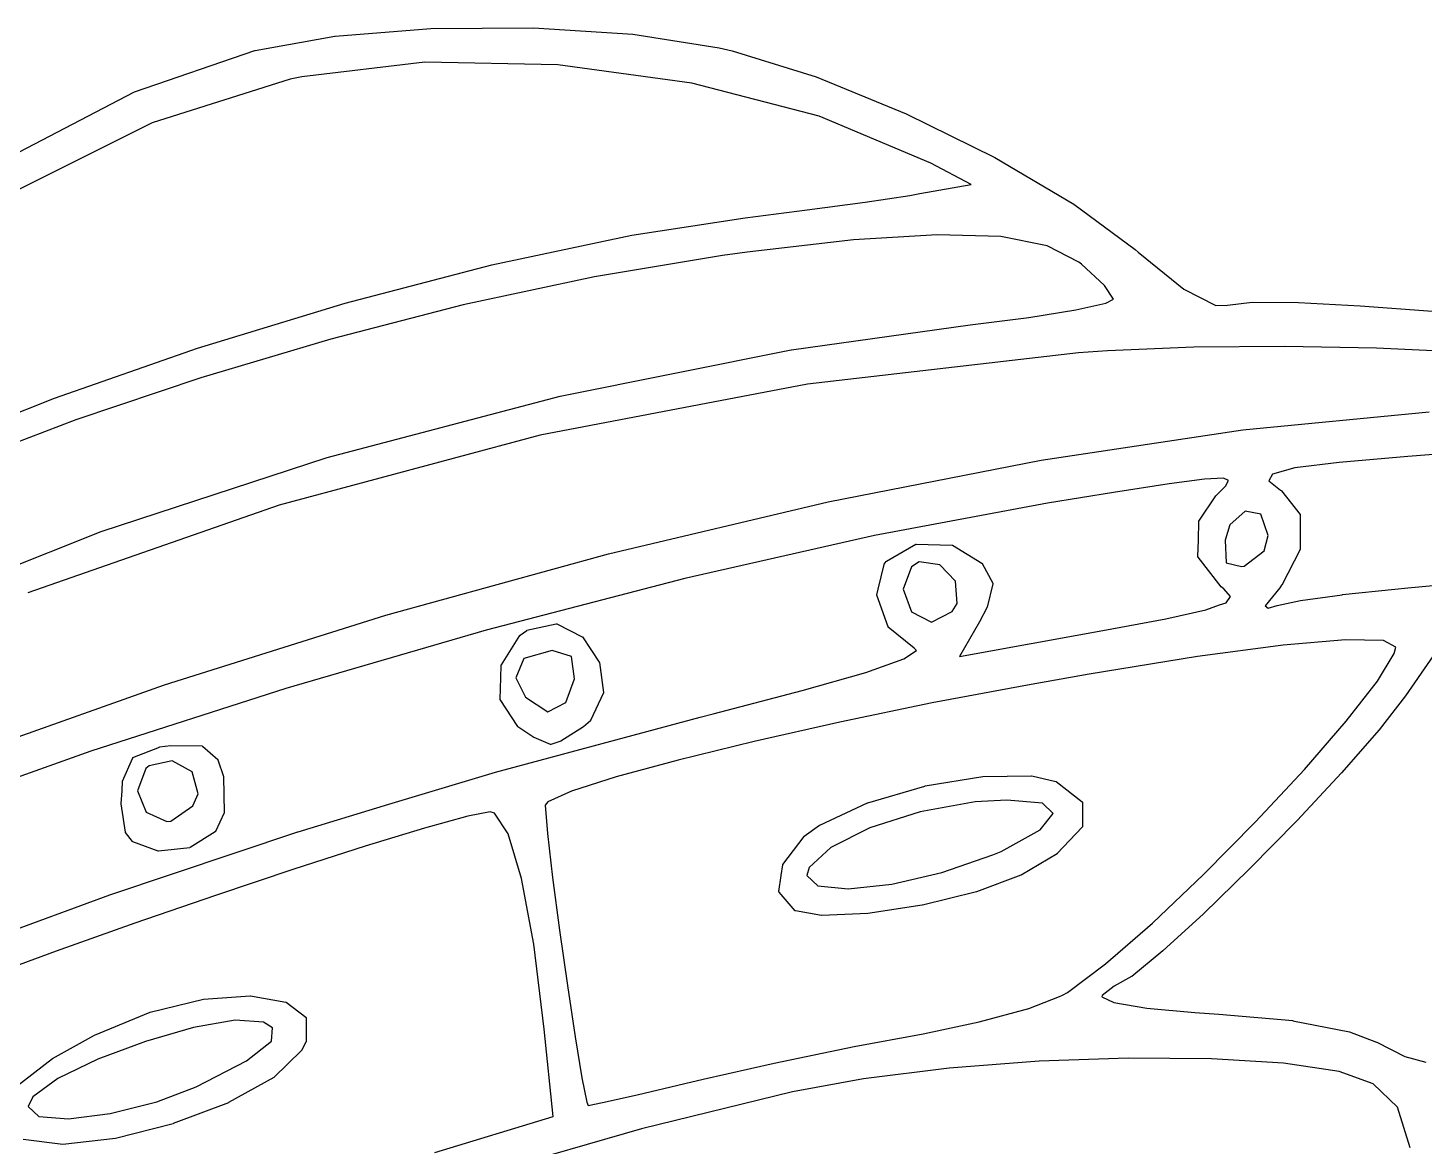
# Model space of a CAD drawing. Extents: x 112.9 to 160.3, y -137 to -94.4.
# Drawn here: x 119.94 to 128.75, y -113.44 to -106.39 of the extents above; entities that cross this region are included whole.
import ezdxf

# ---------------------------------------------------------------- set-up
doc = ezdxf.new("R2010")
doc.units = 0
doc.layers.add('BLACK', color=7, linetype='CONTINUOUS')

msp = doc.modelspace()

# ---------------------------------------------------------------- linework, layer by layer
at = {"layer": 'BLACK', "linetype": 'CONTINUOUS'}
for p, q in [((121.879, -106.44), (122.484, -106.392)), ((122.484, -106.392), (123.13, -106.389)), ((122.484, -106.392), (122.484, -106.392)), ((122.484, -106.392), (122.484, -106.392)), ((122.484, -106.392), (122.484, -106.392)), ((123.13, -106.389), (123.131, -106.389)), ((123.131, -106.389), (123.131, -106.389)), ((123.131, -106.389), (123.131, -106.389)), ((123.131, -106.389), (123.757, -106.429)), ((123.757, -106.429), (123.757, -106.429)), ((123.757, -106.429), (123.757, -106.429)), ((123.757, -106.429), (123.757, -106.429)), ((123.757, -106.429), (124.302, -106.514)), ((121.375, -106.532), (121.878, -106.44)), ((121.878, -106.44), (121.878, -106.44)), ((121.878, -106.44), (121.878, -106.44)), ((121.878, -106.44), (121.879, -106.44)), ((124.302, -106.514), (124.302, -106.514)), ((124.302, -106.514), (124.302, -106.514)), ((124.302, -106.514), (124.302, -106.514)), ((124.302, -106.514), (124.383, -106.533)), ((120.615, -106.793), (121.374, -106.532)), ((121.374, -106.532), (121.374, -106.532)), ((121.374, -106.532), (121.375, -106.532)), ((121.375, -106.532), (121.375, -106.532)), ((122.446, -106.605), (121.67, -106.697)), ((123.284, -106.621), (122.446, -106.605)), ((124.383, -106.533), (124.383, -106.533)), ((124.383, -106.533), (124.383, -106.533)), ((124.383, -106.533), (124.383, -106.533)), ((124.383, -106.533), (124.912, -106.698)), ((121.67, -106.697), (121.597, -106.713)), ((124.129, -106.737), (123.284, -106.621)), ((124.912, -106.698), (124.912, -106.698)), ((124.912, -106.698), (124.912, -106.698)), ((124.912, -106.698), (124.912, -106.698)), ((124.912, -106.698), (125.481, -106.931)), ((121.597, -106.713), (120.725, -106.988)), ((124.931, -106.946), (124.129, -106.737)), ((119.788, -107.222), (120.615, -106.793)), ((120.615, -106.793), (120.615, -106.793)), ((120.615, -106.793), (120.615, -106.793)), ((120.615, -106.793), (120.615, -106.793)), ((125.635, -107.242), (124.931, -106.946)), ((125.481, -106.931), (125.481, -106.931)), ((125.481, -106.931), (125.481, -106.931)), ((125.481, -106.931), (125.481, -106.931)), ((125.481, -106.931), (126.04, -107.206)), ((120.725, -106.988), (119.881, -107.411)), ((126.04, -107.206), (126.04, -107.206)), ((126.04, -107.206), (126.04, -107.207)), ((126.04, -107.207), (126.04, -107.207)), ((126.04, -107.207), (126.538, -107.5)), ((125.89, -107.377), (125.635, -107.242)), ((125.566, -107.434), (125.89, -107.377)), ((124.855, -107.537), (125.222, -107.487)), ((125.222, -107.487), (125.504, -107.445)), ((125.504, -107.445), (125.566, -107.434)), ((125.566, -107.434), (125.566, -107.434)), ((124.466, -107.587), (124.855, -107.537)), ((126.538, -107.5), (126.538, -107.5)), ((126.538, -107.5), (126.538, -107.5)), ((126.538, -107.5), (126.538, -107.5)), ((126.538, -107.5), (126.924, -107.786)), ((123.751, -107.697), (124.466, -107.587)), ((124.466, -107.587), (124.466, -107.587)), ((124.466, -107.587), (124.466, -107.587)), ((124.466, -107.587), (124.466, -107.587)), ((122.868, -107.884), (123.751, -107.697)), ((123.751, -107.697), (123.751, -107.697)), ((123.751, -107.697), (123.751, -107.697)), ((123.751, -107.697), (123.751, -107.697)), ((125.149, -107.725), (124.478, -107.803)), ((125.676, -107.693), (125.149, -107.725)), ((126.077, -107.705), (125.676, -107.693)), ((126.369, -107.763), (126.077, -107.705)), ((124.323, -107.824), (123.516, -107.958)), ((124.478, -107.803), (124.323, -107.824)), ((126.569, -107.866), (126.369, -107.763)), ((126.924, -107.786), (126.924, -107.787)), ((126.924, -107.787), (126.924, -107.787)), ((126.924, -107.787), (126.924, -107.787)), ((126.924, -107.787), (126.944, -107.804)), ((126.944, -107.804), (127.232, -108.036)), ((121.943, -108.125), (122.868, -107.884)), ((122.868, -107.884), (122.868, -107.884)), ((122.868, -107.884), (122.868, -107.884)), ((122.868, -107.884), (122.868, -107.884)), ((126.585, -107.878), (126.569, -107.866)), ((126.731, -108.014), (126.585, -107.878)), ((123.516, -107.958), (122.686, -108.136)), ((126.787, -108.1), (126.731, -108.014)), ((126.74, -108.125), (126.787, -108.1)), ((127.232, -108.036), (127.433, -108.139)), ((121.012, -108.409), (121.943, -108.125)), ((122.686, -108.136), (121.852, -108.351)), ((121.943, -108.125), (121.943, -108.125)), ((121.943, -108.125), (121.943, -108.125)), ((121.943, -108.125), (121.943, -108.125)), ((126.253, -108.215), (126.55, -108.167)), ((126.55, -108.167), (126.74, -108.125)), ((127.433, -108.139), (127.506, -108.138)), ((127.506, -108.138), (127.662, -108.119)), ((127.662, -108.119), (127.663, -108.119)), ((127.663, -108.119), (127.663, -108.119)), ((127.663, -108.119), (127.663, -108.119)), ((127.663, -108.119), (127.954, -108.121)), ((127.954, -108.121), (127.954, -108.121)), ((127.954, -108.121), (127.954, -108.121)), ((127.954, -108.121), (127.954, -108.121)), ((127.954, -108.121), (128.344, -108.141)), ((128.344, -108.141), (128.344, -108.141)), ((128.344, -108.141), (128.344, -108.141)), ((128.344, -108.141), (128.344, -108.141)), ((128.344, -108.141), (128.8, -108.176)), ((124.757, -108.419), (125.884, -108.261)), ((125.884, -108.261), (126.253, -108.215)), ((125.884, -108.261), (125.884, -108.261)), ((125.884, -108.261), (125.884, -108.261)), ((125.884, -108.261), (125.884, -108.261)), ((121.852, -108.351), (121.032, -108.595)), ((120.11, -108.724), (121.012, -108.409)), ((121.012, -108.409), (121.012, -108.409)), ((121.012, -108.409), (121.012, -108.409)), ((121.012, -108.409), (121.012, -108.409)), ((123.299, -108.712), (124.756, -108.419)), ((124.756, -108.419), (124.756, -108.419)), ((124.756, -108.419), (124.757, -108.419)), ((124.757, -108.419), (124.757, -108.419)), ((126.566, -108.437), (124.858, -108.635)), ((126.749, -108.425), (126.566, -108.437)), ((127.295, -108.402), (126.749, -108.425)), ((127.869, -108.398), (127.295, -108.402)), ((128.446, -108.409), (127.869, -108.398)), ((129.003, -108.434), (128.446, -108.409)), ((121.032, -108.595), (120.245, -108.861)), ((124.858, -108.635), (123.172, -108.958)), ((121.829, -109.099), (123.299, -108.712)), ((123.299, -108.712), (123.299, -108.712)), ((123.299, -108.712), (123.299, -108.712)), ((123.299, -108.712), (123.299, -108.712)), ((119.271, -109.058), (120.11, -108.724)), ((120.11, -108.724), (120.11, -108.724)), ((120.11, -108.724), (120.11, -108.724)), ((120.11, -108.724), (120.11, -108.724)), ((127.603, -108.923), (128.778, -108.81)), ((120.245, -108.861), (119.51, -109.142)), ((123.172, -108.958), (121.527, -109.399)), ((126.331, -109.114), (127.603, -108.923)), ((127.603, -108.923), (127.603, -108.923)), ((127.603, -108.923), (127.603, -108.923)), ((127.603, -108.923), (127.603, -108.923)), ((129.42, -109.033), (128.643, -109.092)), ((120.404, -109.564), (121.829, -109.099)), ((121.829, -109.099), (121.829, -109.099)), ((121.829, -109.099), (121.829, -109.099)), ((121.829, -109.099), (121.829, -109.099)), ((124.989, -109.377), (126.331, -109.114)), ((126.331, -109.114), (126.331, -109.114)), ((126.331, -109.114), (126.331, -109.114)), ((126.331, -109.114), (126.331, -109.114)), ((128.211, -109.129), (127.932, -109.164)), ((128.643, -109.092), (128.211, -109.129)), ((127.362, -109.234), (127.138, -109.264)), ((127.481, -109.228), (127.362, -109.234)), ((127.512, -109.243), (127.481, -109.228)), ((127.493, -109.278), (127.512, -109.243)), ((127.79, -109.203), (127.768, -109.246)), ((127.768, -109.246), (127.841, -109.304)), ((127.932, -109.164), (127.79, -109.203)), ((126.787, -109.319), (126.372, -109.386)), ((127.138, -109.264), (126.787, -109.319)), ((126.787, -109.319), (126.787, -109.319)), ((127.432, -109.34), (127.493, -109.278)), ((127.841, -109.304), (127.845, -109.306)), ((127.845, -109.306), (127.845, -109.306)), ((127.845, -109.306), (127.845, -109.307)), ((127.845, -109.307), (127.845, -109.307)), ((127.845, -109.307), (127.845, -109.307)), ((127.845, -109.307), (127.845, -109.307)), ((127.845, -109.307), (127.846, -109.307)), ((127.846, -109.307), (127.846, -109.308)), ((127.846, -109.308), (127.964, -109.458)), ((121.527, -109.399), (119.942, -109.952)), ((123.604, -109.706), (124.989, -109.377)), ((124.989, -109.377), (124.989, -109.377)), ((124.989, -109.377), (124.989, -109.377)), ((124.989, -109.377), (124.989, -109.377)), ((126.372, -109.386), (125.28, -109.59)), ((127.326, -109.5), (127.432, -109.34)), ((127.432, -109.34), (127.432, -109.34)), ((127.432, -109.34), (127.432, -109.34)), ((127.432, -109.34), (127.432, -109.34)), ((127.323, -109.62), (127.326, -109.502)), ((127.326, -109.501), (127.326, -109.5)), ((127.326, -109.5), (127.326, -109.5)), ((127.326, -109.5), (127.326, -109.5)), ((127.326, -109.5), (127.326, -109.5)), ((127.326, -109.5), (127.326, -109.5)), ((127.326, -109.502), (127.326, -109.501)), ((127.326, -109.501), (127.326, -109.501)), ((127.326, -109.501), (127.326, -109.501)), ((127.326, -109.501), (127.326, -109.501)), ((127.326, -109.502), (127.326, -109.502)), ((127.326, -109.502), (127.326, -109.502)), ((127.618, -109.436), (127.522, -109.523)), ((127.717, -109.456), (127.618, -109.436)), ((127.763, -109.59), (127.717, -109.456)), ((127.964, -109.458), (127.964, -109.458)), ((127.964, -109.458), (127.964, -109.458)), ((127.964, -109.458), (127.964, -109.458)), ((127.964, -109.458), (127.964, -109.458)), ((127.964, -109.458), (127.964, -109.459)), ((127.964, -109.459), (127.964, -109.459)), ((127.964, -109.459), (127.964, -109.459)), ((127.964, -109.459), (127.964, -109.459)), ((127.964, -109.459), (127.965, -109.459)), ((127.965, -109.459), (127.965, -109.46)), ((127.965, -109.46), (127.965, -109.46)), ((127.965, -109.46), (127.965, -109.46)), ((127.965, -109.46), (127.965, -109.46)), ((127.965, -109.46), (127.965, -109.461)), ((127.965, -109.461), (127.965, -109.461)), ((127.965, -109.461), (127.965, -109.676)), ((119.083, -110.092), (120.404, -109.565)), ((120.404, -109.565), (120.404, -109.564)), ((120.404, -109.564), (120.404, -109.564)), ((120.404, -109.565), (120.404, -109.565)), ((125.28, -109.59), (124.085, -109.861)), ((127.522, -109.523), (127.491, -109.62)), ((127.738, -109.687), (127.763, -109.59)), ((125.356, -109.752), (125.541, -109.645)), ((125.541, -109.645), (125.542, -109.644)), ((125.541, -109.645), (125.541, -109.645)), ((125.541, -109.645), (125.541, -109.645)), ((125.542, -109.644), (125.542, -109.644)), ((125.542, -109.644), (125.542, -109.644)), ((125.542, -109.644), (125.542, -109.644)), ((125.542, -109.644), (125.543, -109.644)), ((125.543, -109.644), (125.543, -109.644)), ((125.543, -109.644), (125.543, -109.644)), ((125.543, -109.644), (125.543, -109.644)), ((125.543, -109.644), (125.544, -109.644)), ((125.544, -109.644), (125.771, -109.65)), ((125.771, -109.65), (125.771, -109.65)), ((125.771, -109.65), (125.771, -109.65)), ((125.771, -109.65), (125.771, -109.65)), ((125.771, -109.65), (125.772, -109.65)), ((125.772, -109.65), (125.772, -109.65)), ((125.772, -109.65), (125.772, -109.65)), ((125.772, -109.65), (125.772, -109.65)), ((125.772, -109.65), (125.772, -109.65)), ((125.772, -109.65), (125.773, -109.65)), ((125.773, -109.65), (125.773, -109.651)), ((125.773, -109.651), (125.773, -109.651)), ((125.773, -109.651), (125.958, -109.765)), ((127.32, -109.723), (127.323, -109.62)), ((127.323, -109.62), (127.323, -109.62)), ((127.491, -109.62), (127.498, -109.762)), ((127.611, -109.783), (127.738, -109.687)), ((127.965, -109.679), (127.849, -109.903)), ((127.965, -109.676), (127.965, -109.676)), ((127.965, -109.676), (127.965, -109.676)), ((127.965, -109.676), (127.965, -109.677)), ((127.965, -109.677), (127.965, -109.677)), ((127.965, -109.677), (127.965, -109.677)), ((127.965, -109.677), (127.965, -109.677)), ((127.965, -109.677), (127.965, -109.678)), ((127.965, -109.678), (127.965, -109.678)), ((127.965, -109.678), (127.965, -109.678)), ((127.965, -109.678), (127.965, -109.678)), ((127.965, -109.678), (127.965, -109.679)), ((122.2, -110.092), (123.604, -109.706)), ((123.604, -109.706), (123.604, -109.706)), ((123.604, -109.706), (123.604, -109.706)), ((123.604, -109.706), (123.604, -109.706)), ((125.303, -109.928), (125.341, -109.772)), ((125.341, -109.771), (125.342, -109.77)), ((125.341, -109.772), (125.341, -109.771)), ((125.341, -109.771), (125.341, -109.771)), ((125.341, -109.771), (125.341, -109.771)), ((125.341, -109.771), (125.341, -109.771)), ((125.341, -109.772), (125.341, -109.772)), ((125.341, -109.772), (125.341, -109.772)), ((125.341, -109.772), (125.341, -109.772)), ((125.341, -109.772), (125.341, -109.772)), ((125.342, -109.77), (125.355, -109.753)), ((125.342, -109.77), (125.342, -109.77)), ((125.342, -109.77), (125.342, -109.77)), ((125.355, -109.753), (125.355, -109.752)), ((125.355, -109.752), (125.356, -109.752)), ((125.355, -109.753), (125.355, -109.753)), ((125.355, -109.753), (125.355, -109.753)), ((125.355, -109.753), (125.355, -109.753)), ((125.355, -109.753), (125.355, -109.753)), ((125.356, -109.752), (125.356, -109.752)), ((125.356, -109.752), (125.356, -109.752)), ((125.356, -109.752), (125.356, -109.752)), ((125.356, -109.752), (125.356, -109.752)), ((125.563, -109.757), (125.514, -109.787)), ((125.692, -109.775), (125.563, -109.757)), ((125.792, -109.879), (125.692, -109.775)), ((125.958, -109.765), (125.958, -109.765)), ((125.958, -109.765), (125.958, -109.765)), ((125.958, -109.765), (125.958, -109.765)), ((125.958, -109.765), (125.959, -109.765)), ((125.959, -109.765), (125.959, -109.766)), ((125.959, -109.766), (125.959, -109.766)), ((125.959, -109.766), (125.959, -109.766)), ((125.959, -109.766), (125.959, -109.766)), ((125.959, -109.766), (125.959, -109.766)), ((125.959, -109.766), (125.96, -109.767)), ((125.96, -109.767), (125.96, -109.767)), ((125.96, -109.767), (126.026, -109.891)), ((127.32, -109.724), (127.32, -109.723)), ((127.32, -109.723), (127.32, -109.723)), ((127.32, -109.725), (127.32, -109.724)), ((127.32, -109.724), (127.32, -109.724)), ((127.32, -109.724), (127.32, -109.724)), ((127.32, -109.724), (127.32, -109.724)), ((127.32, -109.726), (127.32, -109.725)), ((127.32, -109.725), (127.32, -109.725)), ((127.32, -109.725), (127.32, -109.725)), ((127.32, -109.725), (127.32, -109.725)), ((127.321, -109.726), (127.32, -109.726)), ((127.466, -109.913), (127.321, -109.726)), ((127.321, -109.726), (127.321, -109.726)), ((127.321, -109.726), (127.321, -109.726)), ((127.321, -109.726), (127.321, -109.726)), ((127.321, -109.726), (127.321, -109.726)), ((127.498, -109.762), (127.595, -109.786)), ((124.085, -109.861), (122.833, -110.186)), ((125.514, -109.787), (125.462, -109.929)), ((127.595, -109.786), (127.611, -109.783)), ((125.295, -109.964), (125.303, -109.928)), ((125.303, -109.928), (125.303, -109.928)), ((125.462, -109.929), (125.514, -110.072)), ((125.802, -110.019), (125.792, -109.879)), ((126.026, -109.895), (125.992, -110.041)), ((126.026, -109.891), (126.026, -109.891)), ((126.026, -109.891), (126.026, -109.892)), ((126.026, -109.892), (126.026, -109.892)), ((126.026, -109.892), (126.026, -109.892)), ((126.026, -109.892), (126.026, -109.892)), ((126.026, -109.892), (126.026, -109.893)), ((126.026, -109.893), (126.027, -109.893)), ((126.027, -109.894), (126.026, -109.895)), ((126.026, -109.895), (126.026, -109.895)), ((126.027, -109.893), (126.027, -109.893)), ((126.027, -109.893), (126.027, -109.893)), ((126.027, -109.893), (126.027, -109.894)), ((126.027, -109.894), (126.027, -109.894)), ((126.027, -109.894), (126.027, -109.894)), ((126.027, -109.894), (126.027, -109.894)), ((127.466, -109.914), (127.466, -109.913)), ((127.467, -109.914), (127.466, -109.914)), ((127.466, -109.914), (127.466, -109.914)), ((127.483, -109.926), (127.467, -109.914)), ((127.467, -109.914), (127.467, -109.914)), ((127.467, -109.914), (127.467, -109.914)), ((127.467, -109.914), (127.467, -109.914)), ((127.467, -109.914), (127.467, -109.914)), ((127.526, -109.974), (127.483, -109.926)), ((127.836, -109.919), (127.745, -110.033)), ((127.848, -109.904), (127.836, -109.919)), ((127.849, -109.904), (127.848, -109.904)), ((127.848, -109.904), (127.848, -109.904)), ((127.849, -109.903), (127.849, -109.903)), ((127.849, -109.903), (127.849, -109.904)), ((127.849, -109.904), (127.849, -109.904)), ((127.849, -109.904), (127.849, -109.904)), ((127.849, -109.904), (127.849, -109.904)), ((128.231, -109.963), (128.561, -109.928)), ((128.561, -109.928), (128.644, -109.921)), ((128.561, -109.928), (128.561, -109.928)), ((128.561, -109.928), (128.561, -109.928)), ((128.561, -109.928), (128.561, -109.928)), ((128.644, -109.921), (128.98, -109.889)), ((128.644, -109.921), (128.644, -109.921)), ((125.295, -109.965), (125.295, -109.964)), ((125.295, -109.966), (125.295, -109.965)), ((125.295, -109.965), (125.295, -109.965)), ((125.295, -109.965), (125.295, -109.965)), ((125.295, -109.965), (125.295, -109.965)), ((125.295, -109.967), (125.295, -109.966)), ((125.295, -109.966), (125.295, -109.966)), ((125.295, -109.966), (125.295, -109.966)), ((125.295, -109.966), (125.295, -109.966)), ((125.366, -110.166), (125.295, -109.967)), ((125.295, -109.967), (125.295, -109.967)), ((125.295, -109.967), (125.295, -109.967)), ((125.771, -110.069), (125.802, -110.019)), ((125.991, -110.042), (125.942, -110.135)), ((125.992, -110.041), (125.991, -110.042)), ((125.991, -110.042), (125.991, -110.042)), ((125.991, -110.042), (125.991, -110.042)), ((125.991, -110.042), (125.991, -110.042)), ((125.992, -110.041), (125.992, -110.041)), ((125.992, -110.041), (125.992, -110.041)), ((125.992, -110.041), (125.992, -110.041)), ((127.37, -110.059), (127.457, -110.028)), ((127.457, -110.028), (127.499, -110.014)), ((127.457, -110.028), (127.457, -110.028)), ((127.457, -110.028), (127.457, -110.028)), ((127.499, -110.014), (127.526, -109.974)), ((127.745, -110.033), (127.762, -110.049)), ((127.762, -110.049), (127.82, -110.031)), ((127.82, -110.031), (127.966, -110)), ((127.82, -110.031), (127.82, -110.031)), ((127.82, -110.031), (127.82, -110.031)), ((127.82, -110.031), (127.82, -110.031)), ((127.966, -110), (127.966, -110)), ((127.966, -110), (127.966, -110)), ((127.966, -110), (127.967, -110)), ((127.967, -110), (128.23, -109.964)), ((128.23, -109.964), (128.231, -109.963)), ((128.231, -109.963), (128.231, -109.963)), ((128.231, -109.963), (128.231, -109.963)), ((120.804, -110.531), (122.2, -110.092)), ((122.2, -110.092), (122.2, -110.092)), ((122.2, -110.092), (122.2, -110.092)), ((122.2, -110.092), (122.2, -110.092)), ((125.514, -110.072), (125.64, -110.136)), ((125.64, -110.136), (125.771, -110.069)), ((126.721, -110.189), (127.118, -110.115)), ((127.118, -110.115), (127.37, -110.059)), ((128.956, -110.126), (128.629, -110.601)), ((122.833, -110.186), (121.569, -110.554)), ((123.046, -110.219), (123.088, -110.189)), ((123.046, -110.22), (123.046, -110.219)), ((123.046, -110.219), (123.046, -110.219)), ((123.088, -110.189), (123.088, -110.188)), ((123.088, -110.188), (123.088, -110.188)), ((123.088, -110.188), (123.088, -110.188)), ((123.088, -110.188), (123.088, -110.188)), ((123.088, -110.188), (123.089, -110.188)), ((123.088, -110.189), (123.088, -110.189)), ((123.088, -110.189), (123.088, -110.189)), ((123.088, -110.189), (123.088, -110.189)), ((123.089, -110.188), (123.274, -110.146)), ((123.089, -110.188), (123.089, -110.188)), ((123.089, -110.188), (123.089, -110.188)), ((123.089, -110.188), (123.089, -110.188)), ((123.274, -110.146), (123.274, -110.146)), ((123.274, -110.146), (123.275, -110.146)), ((123.275, -110.146), (123.275, -110.146)), ((123.275, -110.146), (123.275, -110.146)), ((123.275, -110.146), (123.275, -110.146)), ((123.275, -110.146), (123.276, -110.146)), ((123.276, -110.146), (123.276, -110.146)), ((123.276, -110.146), (123.276, -110.146)), ((123.276, -110.146), (123.276, -110.146)), ((123.276, -110.146), (123.277, -110.146)), ((123.277, -110.146), (123.277, -110.147)), ((123.277, -110.147), (123.277, -110.147)), ((123.277, -110.147), (123.277, -110.147)), ((123.277, -110.147), (123.278, -110.147)), ((123.278, -110.147), (123.278, -110.147)), ((123.278, -110.147), (123.437, -110.229)), ((125.366, -110.167), (125.366, -110.166)), ((125.366, -110.168), (125.366, -110.167)), ((125.366, -110.167), (125.366, -110.167)), ((125.366, -110.167), (125.366, -110.167)), ((125.366, -110.167), (125.366, -110.167)), ((125.367, -110.168), (125.366, -110.168)), ((125.367, -110.169), (125.367, -110.168)), ((125.367, -110.168), (125.367, -110.168)), ((125.367, -110.168), (125.367, -110.168)), ((125.367, -110.168), (125.367, -110.168)), ((125.531, -110.301), (125.367, -110.169)), ((125.367, -110.169), (125.367, -110.169)), ((125.942, -110.135), (125.816, -110.354)), ((125.816, -110.354), (126.721, -110.189)), ((125.942, -110.135), (125.942, -110.135)), ((125.942, -110.135), (125.942, -110.135)), ((125.942, -110.135), (125.942, -110.135)), ((122.928, -110.405), (123.045, -110.22)), ((123.045, -110.22), (123.045, -110.22)), ((123.045, -110.22), (123.045, -110.22)), ((123.045, -110.22), (123.046, -110.22)), ((123.046, -110.22), (123.046, -110.22)), ((123.046, -110.22), (123.046, -110.22)), ((123.437, -110.229), (123.437, -110.229)), ((123.437, -110.229), (123.437, -110.229)), ((123.437, -110.229), (123.437, -110.229)), ((123.437, -110.229), (123.437, -110.229)), ((123.437, -110.229), (123.438, -110.229)), ((123.438, -110.229), (123.438, -110.229)), ((123.438, -110.229), (123.438, -110.23)), ((123.438, -110.23), (123.438, -110.23)), ((123.438, -110.23), (123.438, -110.23)), ((123.438, -110.23), (123.439, -110.23)), ((123.439, -110.23), (123.439, -110.23)), ((123.439, -110.23), (123.545, -110.389)), ((125.545, -110.316), (125.531, -110.301)), ((127.858, -110.281), (127.317, -110.353)), ((128.251, -110.247), (127.858, -110.281)), ((128.49, -110.252), (128.251, -110.247)), ((128.567, -110.294), (128.49, -110.252)), ((128.557, -110.335), (128.567, -110.294)), ((123.07, -110.365), (123.019, -110.488)), ((123.249, -110.316), (123.07, -110.365)), ((123.369, -110.352), (123.249, -110.316)), ((123.388, -110.494), (123.369, -110.352)), ((123.545, -110.389), (123.545, -110.389)), ((123.545, -110.389), (123.545, -110.389)), ((123.545, -110.389), (123.545, -110.389)), ((123.545, -110.389), (123.545, -110.389)), ((123.545, -110.389), (123.545, -110.39)), ((123.545, -110.39), (123.545, -110.39)), ((123.545, -110.39), (123.545, -110.39)), ((123.545, -110.39), (123.546, -110.39)), ((123.546, -110.39), (123.546, -110.391)), ((123.546, -110.391), (123.546, -110.391)), ((123.546, -110.391), (123.546, -110.391)), ((123.546, -110.391), (123.572, -110.58)), ((125.225, -110.453), (125.465, -110.368)), ((125.465, -110.368), (125.545, -110.316)), ((127.317, -110.353), (126.634, -110.464)), ((128.452, -110.509), (128.557, -110.335)), ((122.924, -110.488), (122.927, -110.408)), ((122.927, -110.406), (122.928, -110.405)), ((122.927, -110.407), (122.927, -110.406)), ((122.927, -110.406), (122.927, -110.406)), ((122.927, -110.406), (122.927, -110.406)), ((122.927, -110.406), (122.927, -110.406)), ((122.927, -110.406), (122.927, -110.406)), ((122.927, -110.408), (122.927, -110.407)), ((122.927, -110.407), (122.927, -110.407)), ((122.927, -110.407), (122.927, -110.407)), ((122.927, -110.407), (122.927, -110.407)), ((122.927, -110.408), (122.927, -110.408)), ((124.825, -110.568), (125.225, -110.453)), ((126.634, -110.464), (126.245, -110.533)), ((119.442, -111.014), (120.804, -110.531)), ((121.569, -110.554), (120.34, -110.949)), ((120.804, -110.531), (120.804, -110.531)), ((120.804, -110.531), (120.804, -110.531)), ((120.804, -110.531), (120.804, -110.531)), ((122.92, -110.622), (122.924, -110.488)), ((122.924, -110.488), (122.924, -110.488)), ((122.924, -110.488), (122.924, -110.488)), ((123.019, -110.488), (123.079, -110.61)), ((123.335, -110.644), (123.388, -110.494)), ((124.263, -110.714), (124.825, -110.568)), ((126.245, -110.533), (125.645, -110.646)), ((128.255, -110.761), (128.452, -110.509)), ((122.92, -110.623), (122.92, -110.622)), ((122.92, -110.622), (122.92, -110.622)), ((122.92, -110.622), (122.92, -110.622)), ((122.92, -110.622), (122.92, -110.622)), ((122.92, -110.624), (122.92, -110.623)), ((122.92, -110.623), (122.92, -110.623)), ((122.92, -110.623), (122.92, -110.623)), ((122.92, -110.623), (122.92, -110.623)), ((122.921, -110.625), (122.92, -110.624)), ((122.92, -110.624), (122.92, -110.624)), ((122.92, -110.624), (122.92, -110.624)), ((122.92, -110.624), (122.92, -110.624)), ((123.031, -110.795), (122.921, -110.625)), ((122.921, -110.625), (122.921, -110.625)), ((122.921, -110.625), (122.921, -110.625)), ((122.921, -110.625), (122.921, -110.625)), ((123.079, -110.61), (123.22, -110.703)), ((123.22, -110.703), (123.335, -110.644)), ((123.571, -110.583), (123.49, -110.757)), ((123.572, -110.583), (123.571, -110.583)), ((123.572, -110.58), (123.572, -110.58)), ((123.572, -110.58), (123.572, -110.581)), ((123.572, -110.581), (123.572, -110.581)), ((123.572, -110.581), (123.572, -110.581)), ((123.572, -110.581), (123.572, -110.581)), ((123.572, -110.581), (123.572, -110.582)), ((123.572, -110.582), (123.572, -110.582)), ((123.572, -110.582), (123.572, -110.582)), ((123.572, -110.582), (123.572, -110.582)), ((123.572, -110.582), (123.572, -110.583)), ((125.645, -110.646), (125.063, -110.767)), ((128.629, -110.601), (128.462, -110.816)), ((128.629, -110.601), (128.629, -110.601)), ((128.629, -110.601), (128.629, -110.601)), ((128.629, -110.601), (128.629, -110.601)), ((122.89, -111.083), (124.182, -110.735)), ((124.182, -110.735), (124.263, -110.714)), ((124.182, -110.735), (124.182, -110.735)), ((124.182, -110.735), (124.182, -110.735)), ((124.263, -110.714), (124.263, -110.714)), ((123.031, -110.796), (123.031, -110.795)), ((123.031, -110.795), (123.031, -110.795)), ((123.032, -110.796), (123.031, -110.796)), ((123.031, -110.796), (123.031, -110.796)), ((123.032, -110.797), (123.032, -110.796)), ((123.032, -110.796), (123.032, -110.796)), ((123.032, -110.796), (123.032, -110.796)), ((123.133, -110.863), (123.032, -110.797)), ((123.032, -110.797), (123.032, -110.797)), ((123.032, -110.797), (123.032, -110.797)), ((123.032, -110.797), (123.032, -110.797)), ((123.032, -110.797), (123.032, -110.797)), ((123.445, -110.797), (123.303, -110.886)), ((123.489, -110.758), (123.445, -110.797)), ((123.445, -110.797), (123.445, -110.797)), ((123.445, -110.797), (123.445, -110.797)), ((123.445, -110.797), (123.445, -110.797)), ((123.49, -110.758), (123.489, -110.758)), ((123.489, -110.758), (123.489, -110.758)), ((123.489, -110.758), (123.489, -110.758)), ((123.49, -110.757), (123.49, -110.757)), ((123.49, -110.757), (123.49, -110.757)), ((123.49, -110.757), (123.49, -110.757)), ((123.49, -110.757), (123.49, -110.757)), ((123.49, -110.757), (123.49, -110.758)), ((123.49, -110.758), (123.49, -110.758)), ((123.49, -110.758), (123.49, -110.758)), ((123.49, -110.758), (123.49, -110.758)), ((125.063, -110.767), (124.521, -110.889)), ((127.991, -111.065), (128.255, -110.761)), ((128.462, -110.816), (128.225, -111.087)), ((128.462, -110.816), (128.462, -110.816)), ((128.462, -110.816), (128.462, -110.816)), ((128.462, -110.816), (128.462, -110.816)), ((120.605, -110.99), (120.772, -110.924)), ((120.772, -110.924), (120.772, -110.923)), ((120.772, -110.923), (120.772, -110.923)), ((120.772, -110.923), (120.772, -110.923)), ((120.772, -110.923), (120.773, -110.923)), ((120.772, -110.924), (120.772, -110.924)), ((120.773, -110.923), (120.843, -110.914)), ((120.773, -110.923), (120.773, -110.923)), ((120.773, -110.923), (120.773, -110.923)), ((120.843, -110.914), (120.843, -110.914)), ((120.843, -110.914), (120.844, -110.914)), ((120.844, -110.914), (120.844, -110.914)), ((120.844, -110.914), (121.041, -110.917)), ((121.041, -110.917), (121.041, -110.917)), ((121.041, -110.917), (121.041, -110.917)), ((121.041, -110.917), (121.041, -110.917)), ((121.041, -110.917), (121.041, -110.917)), ((121.041, -110.917), (121.042, -110.917)), ((121.042, -110.917), (121.042, -110.917)), ((121.042, -110.917), (121.042, -110.917)), ((121.042, -110.917), (121.042, -110.918)), ((121.042, -110.918), (121.043, -110.918)), ((121.043, -110.918), (121.043, -110.918)), ((121.043, -110.918), (121.043, -110.918)), ((121.043, -110.918), (121.043, -110.918)), ((121.043, -110.918), (121.043, -110.918)), ((121.043, -110.918), (121.044, -110.918)), ((121.044, -110.918), (121.044, -110.918)), ((121.044, -110.918), (121.14, -111.003)), ((123.134, -110.863), (123.133, -110.863)), ((123.237, -110.908), (123.134, -110.863)), ((123.134, -110.863), (123.134, -110.863)), ((123.134, -110.863), (123.134, -110.863)), ((123.238, -110.908), (123.237, -110.908)), ((123.237, -110.908), (123.237, -110.908)), ((123.237, -110.908), (123.237, -110.908)), ((123.239, -110.908), (123.238, -110.908)), ((123.238, -110.908), (123.238, -110.908)), ((123.238, -110.908), (123.238, -110.908)), ((123.238, -110.908), (123.238, -110.908)), ((123.238, -110.908), (123.238, -110.908)), ((123.24, -110.908), (123.239, -110.908)), ((123.239, -110.908), (123.239, -110.908)), ((123.239, -110.908), (123.239, -110.908)), ((123.239, -110.908), (123.239, -110.908)), ((123.302, -110.886), (123.24, -110.908)), ((123.24, -110.908), (123.24, -110.908)), ((123.24, -110.908), (123.24, -110.908)), ((123.24, -110.908), (123.24, -110.908)), ((123.303, -110.886), (123.302, -110.886)), ((123.302, -110.886), (123.302, -110.886)), ((123.302, -110.886), (123.302, -110.886)), ((123.302, -110.886), (123.302, -110.886)), ((123.303, -110.886), (123.303, -110.886)), ((123.303, -110.886), (123.303, -110.886)), ((123.303, -110.886), (123.303, -110.886)), ((124.521, -110.889), (124.043, -111.006)), ((120.34, -110.949), (119.191, -111.361)), ((120.539, -111.14), (120.603, -110.993)), ((120.603, -110.992), (120.603, -110.991)), ((120.603, -110.991), (120.604, -110.991)), ((120.603, -110.993), (120.603, -110.992)), ((120.603, -110.992), (120.603, -110.992)), ((120.603, -110.992), (120.603, -110.992)), ((120.603, -110.992), (120.603, -110.992)), ((120.603, -110.992), (120.603, -110.992)), ((120.604, -110.991), (120.605, -110.99)), ((120.604, -110.991), (120.604, -110.991)), ((120.604, -110.991), (120.604, -110.991)), ((120.604, -110.991), (120.604, -110.991)), ((120.605, -110.99), (120.605, -110.99)), ((120.605, -110.99), (120.605, -110.99)), ((120.605, -110.99), (120.605, -110.99)), ((120.605, -110.99), (120.605, -110.99)), ((120.851, -111.01), (120.706, -111.042)), ((120.978, -111.08), (120.851, -111.01)), ((121.14, -111.003), (121.14, -111.003)), ((121.14, -111.003), (121.14, -111.003)), ((121.14, -111.003), (121.14, -111.003)), ((121.14, -111.003), (121.14, -111.003)), ((121.14, -111.003), (121.14, -111.004)), ((121.14, -111.004), (121.14, -111.004)), ((121.14, -111.004), (121.141, -111.004)), ((121.141, -111.004), (121.141, -111.004)), ((121.141, -111.004), (121.141, -111.004)), ((121.141, -111.004), (121.141, -111.005)), ((121.141, -111.005), (121.141, -111.005)), ((121.141, -111.005), (121.176, -111.109)), ((124.043, -111.006), (123.651, -111.112)), ((120.686, -111.059), (120.633, -111.2)), ((120.706, -111.042), (120.686, -111.059)), ((121.016, -111.219), (120.978, -111.08)), ((122.219, -111.285), (122.89, -111.083)), ((122.89, -111.083), (122.89, -111.083)), ((122.89, -111.083), (122.89, -111.083)), ((122.89, -111.083), (122.89, -111.083)), ((127.683, -111.396), (127.991, -111.065)), ((128.225, -111.087), (127.945, -111.388)), ((128.225, -111.087), (128.225, -111.087)), ((128.225, -111.087), (128.225, -111.087)), ((128.225, -111.087), (128.225, -111.087)), ((120.536, -111.199), (120.539, -111.142)), ((120.539, -111.141), (120.539, -111.14)), ((120.539, -111.142), (120.539, -111.141)), ((120.539, -111.141), (120.539, -111.141)), ((120.539, -111.141), (120.539, -111.141)), ((120.539, -111.141), (120.539, -111.141)), ((120.539, -111.142), (120.539, -111.142)), ((120.539, -111.142), (120.539, -111.142)), ((121.176, -111.109), (121.176, -111.109)), ((121.176, -111.109), (121.176, -111.11)), ((121.176, -111.11), (121.176, -111.11)), ((121.176, -111.11), (121.176, -111.11)), ((121.176, -111.11), (121.176, -111.11)), ((121.176, -111.11), (121.176, -111.111)), ((121.176, -111.111), (121.176, -111.111)), ((121.176, -111.111), (121.18, -111.336)), ((123.651, -111.112), (123.369, -111.202)), ((125.238, -111.275), (125.599, -111.17)), ((125.599, -111.17), (125.6, -111.169)), ((125.599, -111.17), (125.599, -111.17)), ((125.6, -111.169), (125.963, -111.109)), ((125.6, -111.169), (125.6, -111.169)), ((125.963, -111.109), (126.271, -111.105)), ((125.963, -111.109), (125.963, -111.109)), ((125.963, -111.109), (125.963, -111.109)), ((125.963, -111.109), (125.963, -111.109)), ((126.271, -111.105), (126.271, -111.105)), ((126.271, -111.105), (126.271, -111.105)), ((126.271, -111.105), (126.271, -111.105)), ((126.271, -111.105), (126.271, -111.105)), ((126.271, -111.105), (126.272, -111.105)), ((126.272, -111.105), (126.272, -111.105)), ((126.272, -111.105), (126.272, -111.105)), ((126.272, -111.105), (126.424, -111.141)), ((126.424, -111.141), (126.424, -111.141)), ((126.424, -111.141), (126.424, -111.141)), ((126.424, -111.141), (126.424, -111.141)), ((126.424, -111.141), (126.424, -111.141)), ((126.424, -111.141), (126.425, -111.142)), ((126.425, -111.142), (126.425, -111.142)), ((126.425, -111.142), (126.425, -111.142)), ((126.425, -111.142), (126.425, -111.142)), ((126.425, -111.142), (126.426, -111.142)), ((126.426, -111.142), (126.426, -111.142)), ((126.426, -111.142), (126.426, -111.142)), ((126.426, -111.142), (126.59, -111.269)), ((120.531, -111.281), (120.536, -111.2)), ((120.536, -111.2), (120.536, -111.199)), ((120.633, -111.2), (120.688, -111.335)), ((120.983, -111.295), (121.016, -111.219)), ((123.221, -111.27), (123.204, -111.291)), ((123.369, -111.202), (123.221, -111.27)), ((124.935, -111.416), (125.237, -111.275)), ((125.237, -111.275), (125.238, -111.275)), ((125.238, -111.275), (125.238, -111.275)), ((125.238, -111.275), (125.238, -111.275)), ((125.915, -111.27), (125.569, -111.332)), ((126.115, -111.258), (125.915, -111.27)), ((126.34, -111.279), (126.115, -111.258)), ((126.59, -111.269), (126.59, -111.269)), ((126.59, -111.269), (126.59, -111.27)), ((126.59, -111.27), (126.59, -111.27)), ((126.59, -111.27), (126.59, -111.27)), ((126.59, -111.27), (126.591, -111.27)), ((126.591, -111.27), (126.591, -111.27)), ((126.591, -111.27), (126.591, -111.271)), ((126.591, -111.271), (126.591, -111.271)), ((126.591, -111.271), (126.591, -111.271)), ((126.591, -111.271), (126.591, -111.271)), ((126.591, -111.271), (126.591, -111.271)), ((126.591, -111.271), (126.591, -111.272)), ((126.591, -111.272), (126.591, -111.272)), ((126.591, -111.272), (126.592, -111.272)), ((126.592, -111.272), (126.592, -111.272)), ((126.592, -111.272), (126.592, -111.273)), ((126.592, -111.273), (126.592, -111.273)), ((126.592, -111.273), (126.592, -111.273)), ((126.592, -111.273), (126.592, -111.273)), ((126.592, -111.273), (126.593, -111.425)), ((120.531, -111.282), (120.531, -111.281)), ((120.557, -111.461), (120.531, -111.282)), ((120.531, -111.282), (120.531, -111.282)), ((120.531, -111.282), (120.531, -111.282)), ((120.688, -111.335), (120.819, -111.393)), ((120.844, -111.391), (120.983, -111.295)), ((121.179, -111.338), (121.126, -111.457)), ((121.18, -111.337), (121.179, -111.338)), ((121.179, -111.338), (121.179, -111.338)), ((121.179, -111.338), (121.179, -111.338)), ((121.179, -111.338), (121.179, -111.338)), ((121.18, -111.336), (121.18, -111.336)), ((121.18, -111.336), (121.18, -111.336)), ((121.18, -111.336), (121.18, -111.336)), ((121.18, -111.336), (121.18, -111.337)), ((121.18, -111.337), (121.18, -111.337)), ((121.18, -111.337), (121.18, -111.337)), ((121.18, -111.337), (121.18, -111.337)), ((121.646, -111.458), (122.219, -111.285)), ((122.219, -111.285), (122.219, -111.285)), ((122.219, -111.285), (122.219, -111.285)), ((122.717, -111.359), (122.443, -111.435)), ((122.858, -111.332), (122.717, -111.359)), ((122.884, -111.34), (122.858, -111.332)), ((122.97, -111.471), (122.884, -111.34)), ((123.204, -111.291), (123.219, -111.47)), ((125.569, -111.332), (125.252, -111.434)), ((126.326, -111.447), (126.408, -111.344)), ((126.408, -111.344), (126.34, -111.279)), ((120.819, -111.393), (120.844, -111.391)), ((122.443, -111.435), (122.068, -111.55)), ((124.838, -111.487), (124.934, -111.417)), ((124.934, -111.416), (124.935, -111.416)), ((124.934, -111.417), (124.934, -111.416)), ((124.934, -111.417), (124.934, -111.417)), ((124.934, -111.417), (124.934, -111.417)), ((124.935, -111.416), (124.935, -111.416)), ((124.935, -111.416), (124.935, -111.416)), ((124.935, -111.416), (124.935, -111.416)), ((124.935, -111.416), (124.935, -111.416)), ((125.252, -111.434), (125.005, -111.557)), ((126.079, -111.582), (126.326, -111.447)), ((126.591, -111.429), (126.433, -111.596)), ((126.592, -111.428), (126.591, -111.429)), ((126.593, -111.427), (126.592, -111.427)), ((126.592, -111.427), (126.592, -111.427)), ((126.592, -111.427), (126.592, -111.427)), ((126.592, -111.427), (126.592, -111.428)), ((126.592, -111.428), (126.592, -111.428)), ((126.592, -111.428), (126.592, -111.428)), ((126.592, -111.428), (126.592, -111.428)), ((126.593, -111.425), (126.593, -111.425)), ((126.593, -111.425), (126.593, -111.426)), ((126.593, -111.426), (126.593, -111.426)), ((126.593, -111.426), (126.593, -111.426)), ((126.593, -111.426), (126.593, -111.426)), ((126.593, -111.426), (126.593, -111.427)), ((126.593, -111.427), (126.593, -111.427)), ((127.355, -111.727), (127.683, -111.396)), ((127.945, -111.388), (127.646, -111.693)), ((127.945, -111.388), (127.945, -111.388)), ((127.945, -111.388), (127.945, -111.388)), ((127.945, -111.388), (127.945, -111.388)), ((120.458, -111.855), (121.645, -111.458)), ((120.558, -111.461), (120.557, -111.461)), ((120.557, -111.461), (120.557, -111.461)), ((120.557, -111.461), (120.557, -111.461)), ((120.558, -111.462), (120.558, -111.461)), ((120.558, -111.461), (120.558, -111.461)), ((120.558, -111.463), (120.558, -111.462)), ((120.558, -111.462), (120.558, -111.462)), ((120.558, -111.462), (120.558, -111.462)), ((120.558, -111.462), (120.558, -111.462)), ((120.601, -111.52), (120.558, -111.463)), ((120.558, -111.463), (120.558, -111.463)), ((120.558, -111.463), (120.558, -111.463)), ((120.601, -111.521), (120.601, -111.52)), ((120.602, -111.521), (120.601, -111.521)), ((120.601, -111.521), (120.601, -111.521)), ((120.601, -111.521), (120.601, -111.521)), ((120.601, -111.521), (120.601, -111.521)), ((120.602, -111.522), (120.602, -111.521)), ((120.603, -111.522), (120.602, -111.522)), ((120.602, -111.522), (120.602, -111.522)), ((120.602, -111.522), (120.602, -111.522)), ((120.763, -111.58), (120.603, -111.522)), ((120.603, -111.522), (120.603, -111.522)), ((120.603, -111.522), (120.603, -111.522)), ((120.603, -111.522), (120.603, -111.522)), ((120.603, -111.522), (120.603, -111.522)), ((120.603, -111.522), (120.603, -111.522)), ((121.124, -111.459), (120.965, -111.558)), ((121.125, -111.458), (121.124, -111.458)), ((121.124, -111.458), (121.124, -111.458)), ((121.124, -111.458), (121.124, -111.459)), ((121.124, -111.459), (121.124, -111.459)), ((121.124, -111.459), (121.124, -111.459)), ((121.124, -111.459), (121.124, -111.459)), ((121.124, -111.459), (121.124, -111.459)), ((121.126, -111.457), (121.125, -111.457)), ((121.125, -111.457), (121.125, -111.458)), ((121.125, -111.458), (121.125, -111.458)), ((121.125, -111.458), (121.125, -111.458)), ((121.125, -111.458), (121.125, -111.458)), ((121.125, -111.458), (121.125, -111.458)), ((121.126, -111.457), (121.126, -111.457)), ((121.126, -111.457), (121.126, -111.457)), ((121.126, -111.457), (121.126, -111.457)), ((121.645, -111.458), (121.645, -111.458)), ((121.645, -111.458), (121.646, -111.458)), ((121.646, -111.458), (121.646, -111.458)), ((123.054, -111.753), (122.97, -111.471)), ((123.219, -111.47), (123.251, -111.747)), ((124.703, -111.664), (124.837, -111.488)), ((124.837, -111.488), (124.838, -111.487)), ((124.837, -111.488), (124.837, -111.488)), ((124.837, -111.488), (124.837, -111.488)), ((124.837, -111.488), (124.837, -111.488)), ((124.837, -111.488), (124.837, -111.488)), ((124.837, -111.488), (124.837, -111.488)), ((124.838, -111.487), (124.838, -111.487)), ((120.764, -111.58), (120.763, -111.58)), ((120.765, -111.58), (120.764, -111.58)), ((120.764, -111.58), (120.764, -111.58)), ((120.764, -111.58), (120.764, -111.58)), ((120.764, -111.58), (120.764, -111.58)), ((120.766, -111.58), (120.765, -111.58)), ((120.765, -111.58), (120.765, -111.58)), ((120.765, -111.58), (120.765, -111.58)), ((120.765, -111.58), (120.765, -111.58)), ((120.963, -111.559), (120.766, -111.58)), ((120.766, -111.58), (120.766, -111.58)), ((120.766, -111.58), (120.766, -111.58)), ((120.964, -111.559), (120.963, -111.559)), ((120.963, -111.559), (120.963, -111.559)), ((120.963, -111.559), (120.963, -111.559)), ((120.965, -111.558), (120.964, -111.558)), ((120.964, -111.558), (120.964, -111.558)), ((120.964, -111.558), (120.964, -111.558)), ((120.964, -111.558), (120.964, -111.559)), ((120.964, -111.559), (120.964, -111.559)), ((120.965, -111.558), (120.965, -111.558)), ((120.965, -111.558), (120.965, -111.558)), ((120.965, -111.558), (120.965, -111.558)), ((122.068, -111.55), (121.619, -111.695)), ((125.005, -111.557), (124.868, -111.684)), ((125.706, -111.715), (126.027, -111.604)), ((126.027, -111.604), (126.079, -111.582)), ((126.432, -111.597), (126.205, -111.731)), ((126.433, -111.596), (126.432, -111.597)), ((126.432, -111.597), (126.432, -111.597)), ((126.432, -111.597), (126.432, -111.597)), ((126.432, -111.597), (126.432, -111.597)), ((126.433, -111.596), (126.433, -111.596)), ((126.433, -111.596), (126.433, -111.596)), ((126.433, -111.596), (126.433, -111.596)), ((121.619, -111.695), (121.126, -111.86)), ((124.692, -111.734), (124.702, -111.666)), ((124.702, -111.665), (124.702, -111.664)), ((124.702, -111.664), (124.702, -111.664)), ((124.702, -111.664), (124.702, -111.664)), ((124.702, -111.664), (124.703, -111.664)), ((124.702, -111.666), (124.702, -111.665)), ((124.702, -111.665), (124.702, -111.665)), ((124.702, -111.665), (124.702, -111.665)), ((124.702, -111.665), (124.702, -111.665)), ((124.702, -111.665), (124.702, -111.665)), ((124.702, -111.666), (124.702, -111.666)), ((124.702, -111.666), (124.702, -111.666)), ((124.868, -111.684), (124.853, -111.734)), ((125.389, -111.788), (125.706, -111.715)), ((127.646, -111.693), (127.356, -111.975)), ((127.646, -111.693), (127.646, -111.693)), ((127.646, -111.693), (127.646, -111.693)), ((127.646, -111.693), (127.646, -111.693)), ((123.132, -112.168), (123.054, -111.753)), ((123.251, -111.747), (123.295, -112.079)), ((124.678, -111.835), (124.692, -111.734)), ((124.692, -111.734), (124.692, -111.734)), ((124.853, -111.734), (124.923, -111.8)), ((124.923, -111.8), (125.114, -111.818)), ((125.114, -111.818), (125.389, -111.788)), ((126.204, -111.731), (125.924, -111.837)), ((126.205, -111.731), (126.204, -111.731)), ((126.204, -111.731), (126.204, -111.731)), ((126.204, -111.731), (126.204, -111.731)), ((127.033, -112.034), (127.355, -111.727)), ((119.337, -112.269), (120.458, -111.855)), ((120.458, -111.855), (120.458, -111.855)), ((120.458, -111.855), (120.458, -111.855)), ((120.458, -111.855), (120.458, -111.855)), ((121.126, -111.86), (120.617, -112.035)), ((124.678, -111.836), (124.678, -111.835)), ((124.678, -111.835), (124.678, -111.835)), ((124.678, -111.837), (124.678, -111.836)), ((124.678, -111.836), (124.678, -111.836)), ((124.678, -111.836), (124.678, -111.836)), ((124.678, -111.836), (124.678, -111.836)), ((124.678, -111.838), (124.678, -111.837)), ((124.678, -111.837), (124.678, -111.837)), ((124.678, -111.837), (124.678, -111.837)), ((124.678, -111.837), (124.678, -111.837)), ((124.679, -111.838), (124.678, -111.838)), ((124.679, -111.839), (124.679, -111.838)), ((124.679, -111.838), (124.679, -111.838)), ((124.679, -111.838), (124.679, -111.838)), ((124.679, -111.838), (124.679, -111.838)), ((124.78, -111.956), (124.679, -111.839)), ((124.679, -111.839), (124.679, -111.839)), ((124.679, -111.839), (124.679, -111.839)), ((124.679, -111.839), (124.679, -111.839)), ((124.679, -111.839), (124.679, -111.839)), ((125.923, -111.838), (125.583, -111.921)), ((125.924, -111.837), (125.923, -111.837)), ((125.923, -111.837), (125.923, -111.838)), ((125.924, -111.837), (125.924, -111.837)), ((124.781, -111.956), (124.78, -111.956)), ((124.78, -111.956), (124.78, -111.956)), ((124.78, -111.956), (124.78, -111.956)), ((124.781, -111.957), (124.781, -111.956)), ((124.782, -111.957), (124.781, -111.957)), ((124.781, -111.957), (124.781, -111.957)), ((124.781, -111.957), (124.781, -111.957)), ((124.781, -111.957), (124.781, -111.957)), ((124.783, -111.958), (124.782, -111.957)), ((124.782, -111.957), (124.782, -111.957)), ((124.782, -111.957), (124.782, -111.957)), ((124.782, -111.957), (124.782, -111.957)), ((124.782, -111.957), (124.782, -111.957)), ((124.947, -111.987), (124.783, -111.958)), ((124.783, -111.958), (124.783, -111.958)), ((124.783, -111.958), (124.783, -111.958)), ((125.239, -111.974), (124.949, -111.987)), ((125.582, -111.922), (125.239, -111.974)), ((125.239, -111.974), (125.239, -111.974)), ((125.239, -111.974), (125.239, -111.974)), ((125.239, -111.974), (125.239, -111.974)), ((125.583, -111.921), (125.582, -111.922)), ((125.583, -111.921), (125.583, -111.921)), ((125.583, -111.921), (125.583, -111.921)), ((127.355, -111.975), (127.099, -112.21)), ((127.356, -111.975), (127.355, -111.975)), ((127.355, -111.975), (127.355, -111.975)), ((127.356, -111.975), (127.356, -111.975)), ((120.617, -112.035), (120.121, -112.211)), ((124.948, -111.987), (124.947, -111.987)), ((124.947, -111.987), (124.947, -111.987)), ((124.949, -111.987), (124.948, -111.987)), ((124.948, -111.987), (124.948, -111.987)), ((124.948, -111.987), (124.948, -111.987)), ((124.948, -111.987), (124.948, -111.987)), ((124.948, -111.987), (124.948, -111.987)), ((126.738, -112.291), (127.033, -112.034)), ((123.295, -112.079), (123.344, -112.428)), ((120.121, -112.211), (119.667, -112.378)), ((123.198, -112.703), (123.132, -112.168)), ((127.099, -112.21), (126.903, -112.371)), ((127.099, -112.21), (127.099, -112.21)), ((127.099, -112.21), (127.099, -112.21)), ((127.099, -112.21), (127.099, -112.21)), ((126.497, -112.472), (126.738, -112.291)), ((126.902, -112.371), (126.792, -112.432)), ((126.903, -112.371), (126.902, -112.371)), ((126.902, -112.371), (126.902, -112.371)), ((126.903, -112.371), (126.903, -112.371)), ((121.05, -112.514), (121.343, -112.494)), ((121.343, -112.494), (121.343, -112.494)), ((121.343, -112.494), (121.344, -112.494)), ((121.344, -112.494), (121.344, -112.494)), ((121.344, -112.494), (121.345, -112.494)), ((121.344, -112.494), (121.344, -112.494)), ((121.344, -112.494), (121.344, -112.494)), ((121.345, -112.494), (121.345, -112.494)), ((121.345, -112.494), (121.568, -112.532)), ((123.344, -112.428), (123.393, -112.752)), ((126.253, -112.572), (126.448, -112.497)), ((126.448, -112.497), (126.467, -112.489)), ((126.448, -112.497), (126.448, -112.497)), ((126.448, -112.497), (126.448, -112.497)), ((126.467, -112.489), (126.497, -112.472)), ((126.716, -112.49), (126.715, -112.499)), ((126.715, -112.499), (126.79, -112.534)), ((126.791, -112.432), (126.716, -112.49)), ((126.792, -112.432), (126.791, -112.432)), ((126.791, -112.432), (126.791, -112.432)), ((126.791, -112.432), (126.791, -112.432)), ((126.791, -112.432), (126.791, -112.432)), ((126.792, -112.432), (126.792, -112.432)), ((126.792, -112.432), (126.792, -112.432)), ((126.792, -112.432), (126.792, -112.432)), ((126.792, -112.432), (126.792, -112.432)), ((120.362, -112.74), (120.713, -112.596)), ((120.713, -112.596), (120.713, -112.596)), ((120.713, -112.596), (120.713, -112.596)), ((120.713, -112.596), (120.714, -112.596)), ((120.714, -112.596), (121.049, -112.514)), ((121.049, -112.514), (121.049, -112.514)), ((121.049, -112.514), (121.05, -112.514)), ((121.05, -112.514), (121.05, -112.514)), ((121.568, -112.532), (121.568, -112.532)), ((121.568, -112.532), (121.568, -112.532)), ((121.568, -112.532), (121.568, -112.532)), ((121.568, -112.532), (121.568, -112.532)), ((121.568, -112.532), (121.569, -112.532)), ((121.569, -112.532), (121.569, -112.532)), ((121.569, -112.532), (121.569, -112.532)), ((121.569, -112.532), (121.569, -112.532)), ((121.569, -112.532), (121.569, -112.532)), ((121.569, -112.532), (121.57, -112.533)), ((121.57, -112.533), (121.57, -112.533)), ((121.57, -112.533), (121.695, -112.628)), ((125.941, -112.658), (126.253, -112.572)), ((126.79, -112.534), (126.998, -112.57)), ((126.998, -112.57), (127.3, -112.599)), ((121.25, -112.647), (120.987, -112.693)), ((121.427, -112.659), (121.25, -112.647)), ((121.485, -112.694), (121.427, -112.659)), ((121.695, -112.628), (121.695, -112.628)), ((121.695, -112.628), (121.695, -112.628)), ((121.695, -112.628), (121.695, -112.628)), ((121.695, -112.628), (121.695, -112.628)), ((121.695, -112.628), (121.695, -112.629)), ((121.695, -112.629), (121.696, -112.629)), ((121.696, -112.629), (121.696, -112.629)), ((121.696, -112.629), (121.696, -112.629)), ((121.696, -112.629), (121.696, -112.629)), ((121.696, -112.629), (121.696, -112.63)), ((121.696, -112.63), (121.696, -112.63)), ((121.696, -112.63), (121.696, -112.63)), ((121.696, -112.63), (121.696, -112.63)), ((121.696, -112.63), (121.696, -112.631)), ((121.696, -112.631), (121.697, -112.631)), ((121.697, -112.632), (121.696, -112.782)), ((121.697, -112.631), (121.697, -112.631)), ((121.697, -112.631), (121.697, -112.631)), ((121.697, -112.631), (121.697, -112.632)), ((121.697, -112.632), (121.697, -112.632)), ((125.587, -112.732), (125.941, -112.658)), ((127.3, -112.599), (127.451, -112.608)), ((127.451, -112.608), (127.451, -112.608)), ((127.451, -112.608), (127.451, -112.608)), ((127.451, -112.608), (127.451, -112.608)), ((127.451, -112.608), (127.919, -112.649)), ((127.919, -112.649), (127.919, -112.649)), ((127.919, -112.649), (127.919, -112.649)), ((127.919, -112.649), (127.919, -112.65)), ((127.919, -112.65), (128.275, -112.719)), ((120.097, -112.888), (120.362, -112.74)), ((120.362, -112.74), (120.362, -112.74)), ((120.362, -112.74), (120.362, -112.74)), ((120.362, -112.74), (120.362, -112.74)), ((120.987, -112.693), (120.684, -112.78)), ((121.479, -112.779), (121.485, -112.694)), ((123.255, -113.254), (123.198, -112.703)), ((123.393, -112.752), (123.436, -113.01)), ((125.152, -112.813), (125.587, -112.732)), ((128.275, -112.719), (128.276, -112.719)), ((128.276, -112.719), (128.276, -112.719)), ((128.276, -112.719), (128.276, -112.719)), ((128.276, -112.719), (128.447, -112.785)), ((120.684, -112.78), (120.383, -112.893)), ((121.321, -112.902), (121.479, -112.779)), ((121.669, -112.835), (121.494, -113.007)), ((121.67, -112.835), (121.669, -112.835)), ((121.669, -112.835), (121.669, -112.835)), ((121.669, -112.835), (121.669, -112.835)), ((121.695, -112.785), (121.67, -112.834)), ((121.67, -112.834), (121.67, -112.834)), ((121.67, -112.834), (121.67, -112.834)), ((121.67, -112.834), (121.67, -112.835)), ((121.67, -112.835), (121.67, -112.835)), ((121.696, -112.784), (121.695, -112.784)), ((121.695, -112.784), (121.695, -112.784)), ((121.695, -112.784), (121.695, -112.784)), ((121.695, -112.784), (121.695, -112.785)), ((121.696, -112.782), (121.696, -112.782)), ((121.696, -112.782), (121.696, -112.783)), ((121.696, -112.783), (121.696, -112.783)), ((121.696, -112.783), (121.696, -112.783)), ((121.696, -112.783), (121.696, -112.783)), ((121.696, -112.783), (121.696, -112.783)), ((121.696, -112.783), (121.696, -112.784)), ((124.648, -112.917), (125.152, -112.813)), ((125.152, -112.813), (125.152, -112.813)), ((125.152, -112.813), (125.152, -112.813)), ((125.152, -112.813), (125.152, -112.813)), ((128.447, -112.785), (128.448, -112.785)), ((128.448, -112.785), (128.448, -112.785)), ((128.448, -112.785), (128.448, -112.785)), ((128.448, -112.785), (128.624, -112.876)), ((119.855, -113.076), (120.097, -112.888)), ((120.097, -112.888), (120.097, -112.888)), ((120.097, -112.888), (120.097, -112.888)), ((120.097, -112.888), (120.097, -112.888)), ((120.383, -112.893), (120.132, -113.015)), ((121.004, -113.066), (121.321, -112.902)), ((124.2, -113.018), (124.648, -112.917)), ((124.648, -112.917), (124.648, -112.917)), ((124.648, -112.917), (124.648, -112.917)), ((124.648, -112.917), (124.648, -112.917)), ((126.319, -112.906), (125.752, -112.95)), ((126.881, -112.886), (126.319, -112.906)), ((127.405, -112.89), (126.881, -112.886)), ((127.859, -112.918), (127.405, -112.89)), ((128.21, -112.97), (127.859, -112.918)), ((128.624, -112.876), (128.757, -112.911)), ((120.132, -113.015), (119.973, -113.13)), ((121.493, -113.007), (121.208, -113.166)), ((121.494, -113.007), (121.493, -113.007)), ((121.493, -113.007), (121.493, -113.007)), ((121.493, -113.007), (121.493, -113.007)), ((121.494, -113.007), (121.494, -113.007)), ((121.494, -113.007), (121.494, -113.007)), ((121.494, -113.007), (121.494, -113.007)), ((121.494, -113.007), (121.494, -113.007)), ((123.436, -113.01), (123.467, -113.163)), ((124.085, -113.046), (124.2, -113.018)), ((124.2, -113.018), (124.2, -113.018)), ((124.2, -113.018), (124.2, -113.018)), ((125.212, -113.017), (124.764, -113.099)), ((125.752, -112.95), (125.212, -113.017)), ((128.425, -113.047), (128.21, -112.97)), ((120.755, -113.162), (121.004, -113.066)), ((123.566, -113.166), (123.785, -113.117)), ((123.785, -113.117), (124.085, -113.046)), ((124.764, -113.099), (123.812, -113.331)), ((124.085, -113.046), (124.085, -113.046)), ((128.579, -113.195), (128.425, -113.047)), ((119.973, -113.13), (119.943, -113.19)), ((119.943, -113.19), (120.011, -113.253)), ((120.461, -113.236), (120.755, -113.162)), ((121.207, -113.167), (120.859, -113.299)), ((121.208, -113.166), (121.207, -113.167)), ((121.207, -113.167), (121.207, -113.167)), ((121.208, -113.166), (121.208, -113.166)), ((123.467, -113.163), (123.475, -113.184)), ((123.475, -113.184), (123.566, -113.166)), ((128.659, -113.451), (128.579, -113.195)), ((120.011, -113.253), (120.198, -113.268)), ((120.198, -113.268), (120.461, -113.236)), ((120.858, -113.3), (120.495, -113.392)), ((120.859, -113.299), (120.858, -113.299)), ((120.858, -113.299), (120.858, -113.299)), ((120.858, -113.299), (120.858, -113.3)), ((122.509, -113.481), (123.255, -113.254)), ((123.812, -113.331), (122.893, -113.596)), ((120.162, -113.43), (119.912, -113.4)), ((120.163, -113.43), (120.162, -113.43)), ((120.162, -113.43), (120.162, -113.43)), ((120.162, -113.43), (120.162, -113.43)), ((120.494, -113.392), (120.163, -113.43)), ((120.163, -113.43), (120.163, -113.43)), ((120.163, -113.43), (120.163, -113.43)), ((120.163, -113.43), (120.163, -113.43)), ((120.163, -113.43), (120.163, -113.43)), ((120.495, -113.392), (120.494, -113.392)), ((120.494, -113.392), (120.494, -113.392)), ((120.495, -113.392), (120.495, -113.392))]:
    msp.add_line(p, q, dxfattribs=at)

doc.saveas('drawing.dxf')
